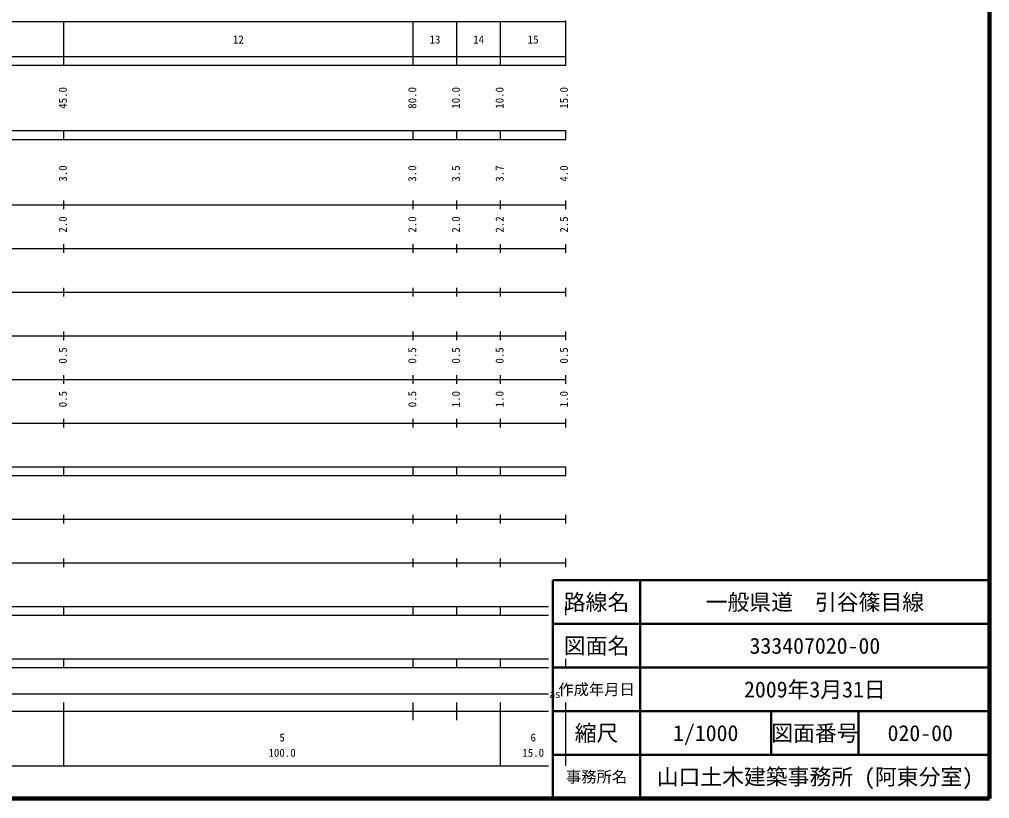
# Model space of a CAD drawing. Units: millimetres on the paper, enlarged 1000 times. Extents: x 40000 to 680000, y 20000 to 380000.
# Drawn here: x 457856 to 680000, y 20000 to 198478 of the extents above; entities that cross this region are included whole.
import ezdxf
from ezdxf.enums import TextEntityAlignment as Align

# ---------------------------------------------------------------- set-up
doc = ezdxf.new("R2010")
doc.units = ezdxf.units.MM
doc.header["$LTSCALE"] = 1000
for name, color, linetype, lineweight in [('M-TTL', 2, 'Continuous', 140), ('M-TTL-BAND', 7, 'Continuous', 25), ('M-TTL-FRAM', 2, 'Continuous', 50), ('M-TTL-LINE', 7, 'Continuous', 50)]:
    doc.layers.add(name, color=color, linetype=linetype, lineweight=lineweight)
doc.layers.add('M-TTL-TXT', color=7, linetype='Continuous')
doc.styles.add('ＭＳ ゴシック', font='')
doc.styles.get('ＭＳ ゴシック').set_extended_font_data('MS Gothic')

msp = doc.modelspace()

# ---------------------------------------------------------------- linework, layer by layer
at = {"layer": 'M-TTL'}
for p, q in [((680000, 20000), (680000, 380000)), ((40000, 20000), (680000, 20000))]:
    msp.add_line(p, q, dxfattribs=at)
at = {"layer": 'M-TTL-BAND'}
for p, q in [((68000, 198000), (583000, 198000)), ((468000, 188000), (468000, 198000)), ((548000, 188000), (548000, 198000)), ((558000, 188000), (558000, 198000)), ((568000, 188000), (568000, 198000)), ((583000, 188000), (583000, 198242)), ((40000, 190000), (583000, 190000)), ((40000, 188000), (583000, 188000)), ((40000, 173000), (583000, 173000)), ((468000, 171000), (468000, 173000)), ((548000, 171000), (548000, 173000)), ((558000, 171000), (558000, 173000)), ((568000, 171000), (568000, 173000)), ((583000, 171000), (583000, 173000)), ((40000, 171000), (583000, 171000)), ((40000, 156000), (583000, 156000)), ((468000, 155000), (468000, 157000)), ((548000, 155000), (548000, 157000)), ((558000, 155000), (558000, 157000)), ((568000, 155000), (568000, 157000)), ((583000, 155000), (583000, 157000)), ((468000, 145000), (468000, 147000)), ((548000, 145000), (548000, 147000)), ((558000, 145000), (558000, 147000)), ((568000, 145000), (568000, 147000)), ((583000, 145000), (583000, 147000)), ((46000, 146000), (583000, 146000)), ((52000, 136000), (583000, 136000)), ((468000, 135000), (468000, 137000)), ((548000, 135000), (548000, 137000)), ((558000, 135000), (558000, 137000)), ((568000, 135000), (568000, 137000)), ((583000, 135000), (583000, 137000)), ((468000, 125000), (468000, 127000)), ((548000, 125000), (548000, 127000)), ((558000, 125000), (558000, 127000)), ((568000, 125000), (568000, 127000)), ((583000, 125000), (583000, 127000)), ((46000, 126000), (583000, 126000)), ((52000, 116000), (583000, 116000)), ((468000, 115000), (468000, 117000)), ((548000, 115000), (548000, 117000)), ((558000, 115000), (558000, 117000)), ((568000, 115000), (568000, 117000)), ((583000, 115000), (583000, 117000)), ((468000, 105000), (468000, 107000)), ((548000, 105000), (548000, 107000)), ((558000, 105000), (558000, 107000)), ((568000, 105000), (568000, 107000)), ((583000, 105000), (583000, 107000)), ((46000, 106000), (583000, 106000)), ((40000, 96000), (583000, 96000)), ((468000, 94000), (468000, 96000)), ((548000, 94000), (548000, 96000)), ((558000, 94000), (558000, 96000)), ((568000, 94000), (568000, 96000)), ((583000, 94000), (583000, 96000)), ((40000, 94000), (583000, 94000)), ((468000, 83000), (468000, 85000)), ((548000, 83000), (548000, 85000)), ((558000, 83000), (558000, 85000)), ((568000, 83000), (568000, 85000)), ((583000, 83000), (583000, 85000)), ((49000, 84000), (583000, 84000)), ((40000, 74000), (583000, 74000)), ((468000, 73000), (468000, 75000)), ((548000, 73000), (548000, 75000)), ((558000, 73000), (558000, 75000)), ((568000, 73000), (568000, 75000)), ((583000, 73000), (583000, 75000)), ((40000, 64000), (579000, 64000)), ((468000, 62000), (468000, 64000)), ((548000, 62000), (548000, 64000)), ((558000, 62000), (558000, 64000)), ((568000, 62000), (568000, 64000)), ((583000, 62000), (583000, 64000)), ((40000, 62000), (579000, 62000)), ((40000, 52000), (579000, 52000)), ((468000, 50000), (468000, 52000)), ((548000, 50000), (548000, 52000)), ((558000, 50000), (558000, 52000)), ((568000, 50000), (568000, 52000)), ((583000, 50000), (583000, 52000)), ((40000, 50000), (579000, 50000)), ((71000, 44000), (579000, 44000)), ((40000, 40000), (579000, 40000)), ((468000, 27500), (468000, 42000)), ((548000, 38000), (548000, 42000)), ((558000, 38000), (558000, 42000)), ((568000, 27500), (568000, 42000)), ((583000, 27500), (583000, 42000)), ((68000, 27500), (579000, 27500))]:
    msp.add_line(p, q, dxfattribs=at)
at = {"layer": 'M-TTL-FRAM'}
for p, q in [((680000, 70000), (580000, 70000)), ((580000, 70000), (580000, 20000))]:
    msp.add_line(p, q, dxfattribs=at)
at = {"layer": 'M-TTL-LINE'}
for p, q in [((600000, 70000), (600000, 20000)), ((680000, 60000), (580000, 60000)), ((680000, 50000), (580000, 50000)), ((680000, 40000), (580000, 40000)), ((630000, 40000), (630000, 30000)), ((650000, 40000), (650000, 30000)), ((680000, 30000), (580000, 30000))]:
    msp.add_line(p, q, dxfattribs=at)

# ---------------------------------------------------------------- texts
at = {"layer": 'M-TTL-BAND', "style": 'ＭＳ ゴシック'}
for s, p in [('12', (508000, 192405)), ('13', (553000, 192405)), ('14', (563000, 192405)), ('15', (575500, 192405)), ('as', (580479, 42500)), ('5', (518000, 32523)), ('6', (575500, 32523)), ('100.0', (518000, 29033)), ('15.0', (575500, 29033))]:
    msp.add_text(s, height=1833, dxfattribs=at).set_placement(p, align=Align.BOTTOM_CENTER)
for s, p in [('45.0', (469266, 180500)), ('80.0', (549266, 180500)), ('10.0', (559266, 180500)), ('10.0', (569266, 180500)), ('15.0', (584000, 180500)), ('3.0', (469266, 163174)), ('3.0', (549266, 163174)), ('3.5', (559266, 163174)), ('3.7', (569266, 163174)), ('4.0', (584000, 163174)), ('2.0', (469266, 151500)), ('2.0', (549266, 151500)), ('2.0', (559266, 151500)), ('2.2', (569266, 151500)), ('2.5', (584000, 151500)), ('0.5', (469266, 121500)), ('0.5', (549266, 121500)), ('0.5', (559266, 121500)), ('0.5', (569266, 121500)), ('0.5', (584000, 121500)), ('0.5', (469266, 111500)), ('0.5', (549266, 111500)), ('1.0', (559266, 111500)), ('1.0', (569266, 111500)), ('1.0', (584000, 111500))]:
    msp.add_text(s, height=1833, rotation=90, dxfattribs=at).set_placement(p, align=Align.BOTTOM_CENTER)
at = {"layer": 'M-TTL-TXT', "style": 'ＭＳ ゴシック'}
for s, height, p in [('路線名', 3666, (590000, 65000)), ('路線名', 3666, (590000, 65000)), ('一般県道\u3000引谷篠目線', 3666, (640000, 65000)), ('図面名', 3666, (590000, 55000)), ('図面名', 3666, (590000, 55000)), ('333407020-00', 3666, (640000, 55000)), ('作成年月日', 2566, (590000, 45000)), ('作成年月日', 2566, (590000, 45000)), ('2009年3月31日', 3666, (640000, 45000)), ('縮尺', 3666, (590000, 35000)), ('縮尺', 3666, (590000, 35000)), ('1/1000', 3666, (615000, 35000)), ('図面番号', 3666, (640000, 35000)), ('図面番号', 3666, (640000, 35000)), ('020-00', 3666, (664125, 35000)), ('事務所名', 2566, (590000, 25000)), ('事務所名', 2566, (590000, 25000)), ('山口土木建築事務所 (阿東分室)', 3666, (640000, 25000))]:
    msp.add_text(s, height=height, dxfattribs=at).set_placement(p, align=Align.MIDDLE_CENTER)

doc.saveas('drawing.dxf')
